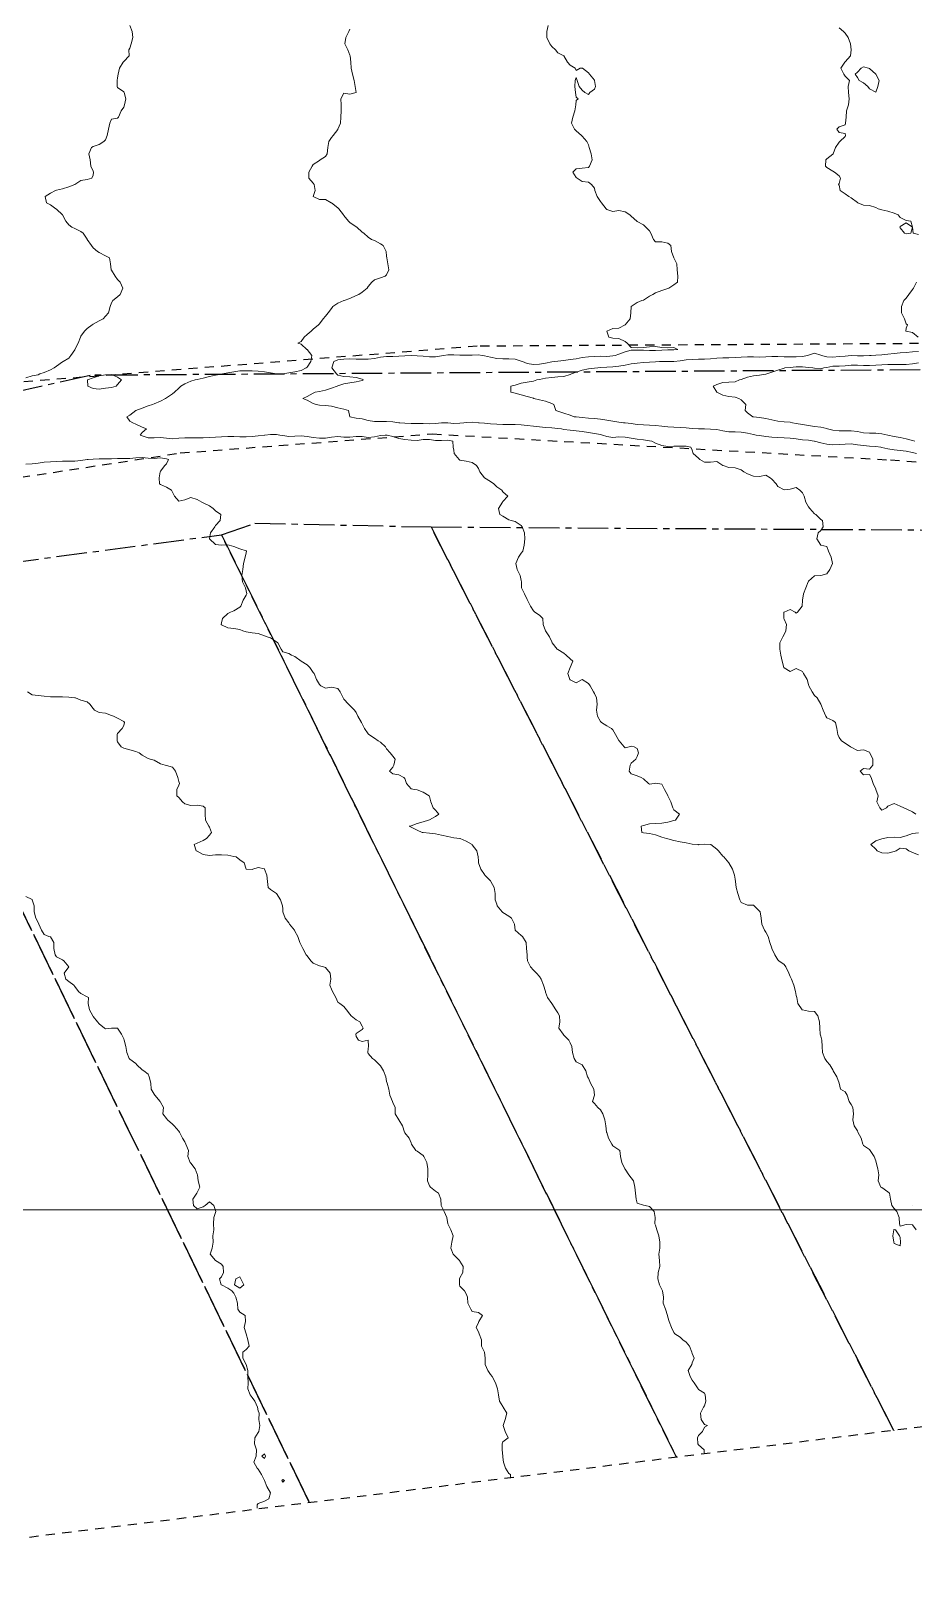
# Model space of a CAD drawing. Header units: centimetres. Extents: x 0 to 642158, y -847 to 649707.
# Drawn here: x 616473.2 to 616545.4, y 619756.3 to 619883.8 of the extents above; entities that cross this region are included whole.
import ezdxf

# ---------------------------------------------------------------- set-up
doc = ezdxf.new("R2010")
doc.units = ezdxf.units.CM
doc.header["$MEASUREMENT"] = 0
doc.linetypes.add('CENTERX2', pattern=[4, 2.5, -0.5, 0.5, -0.5])
doc.linetypes.add('JIS_02_0.7', pattern=[1.35, 0.75, -0.6])
for name, color, linetype, lineweight in [('MEV_grille', 254, 'Continuous', 9), ('WAL_parcellaire agricole', 7, 'JIS_02_0.7', 25), ('WAL_topographie 0.5', 253, 'Continuous', 20)]:
    doc.layers.add(name, color=color, linetype=linetype, lineweight=lineweight)
doc.layers.add('SPW_parcellaire cadastral', color=7, linetype='CENTERX2', lineweight=25, true_color=0xff0542)

# ---------------------------------------------------------------- blocks, each defined once
blk = doc.blocks.new('*U114')
at = {"layer": 'MEV_grille', "transparency": 33554687}
blk.add_lwpolyline([(-1338.46, 0), (1338.46, 0)], dxfattribs=at)
blk = doc.blocks.new('*U115')
at = {"layer": 'MEV_grille', "color": 0, "linetype": 'ByBlock', "lineweight": -2, "transparency": 16777216}
blk.add_blockref('*U114', (0, -2600), dxfattribs=at)

msp = doc.modelspace()

# ---------------------------------------------------------------- linework, layer by layer
at = {"layer": 'SPW_parcellaire cadastral'}
for points in [[(616355.61, 620035.23), (616378.11, 620007.22), (616400.24, 619979.27), (616422.78, 619950.78), (616439.84, 619964.52), (616461.86, 619982.25), (616492.79, 620006.7), (616550.1, 619925.62), (616572.77, 619940.88), (616623.29, 619879.23), (616638.83, 619846.6), (616561.89, 619856.19), (616477.99, 619855.63), (616412.75, 619840.79), (616397.07, 619835.25), (616327.13, 619940.12), (616280.66, 620008.69), (616334.42, 620061.61), (616355.61, 620035.23)], [(616495.95, 619763.43), (616459.39, 619838.71), (616488.75, 619842.59), (616525.95, 619767.15)], [(616488.75, 619842.59), (616491.48, 619843.54), (616505.88, 619843.23), (616543.73, 619769.34)], [(616525.95, 619767.15), (616488.75, 619842.59)], [(616543.73, 619769.34), (616505.88, 619843.23), (616550.2, 619842.96), (616584.91, 619774.44)], [(616468.56, 619760.05), (616432.45, 619833.75), (616457.02, 619838.79), (616459.39, 619838.71), (616495.95, 619763.43)]]:
    msp.add_lwpolyline(points, dxfattribs=at)
at = {"layer": 'WAL_parcellaire agricole'}
for points in [[(616269.98, 619995.15), (616319.64, 620046.82), (616335.14, 620062.82), (616389.48, 619995.5), (616420.15, 619957.83), (616433.82, 619968.17), (616448.98, 619981), (616486.65, 620012.34), (616545.99, 619931.35), (616567.65, 619947.68), (616643.83, 619847.53), (616616.66, 619852.36), (616586.16, 619856.19), (616566, 619858.35), (616509.66, 619858.01), (616471.5, 619855.01), (616438, 619847.84), (616396.5, 619834.5), (616337.99, 619916.32), (616292.49, 619970.82), (616269.98, 619995.15)], [(616438.34, 619756.31), (616394.22, 619827.61), (616423.81, 619836.83), (616460.31, 619845.46), (616485.37, 619849.28), (616506, 619850.84), (616543.46, 619848.71), (616555.7, 619847.79), (616573, 619846.66), (616602.75, 619842.98), (616649.06, 619836.24), (616685.75, 619832.3), (616717.5, 619830.56), (616737.26, 619831.98), (616759.32, 619835.91), (616776.76, 619839.84), (616788.89, 619842.96), (616806.1, 619848.97), (616834.39, 619862.14), (616901.11, 619894.2)], [(617159.76, 619845.53), (616438.34, 619756.31)]]:
    msp.add_lwpolyline(points, dxfattribs=at)
at = {"layer": 'WAL_topographie 0.5'}
for points in [[(616481.25, 619884.25), (616481.44, 619883.75), (616481.48, 619883.25), (616481.37, 619882.75), (616481.25, 619882.39), (616481.17, 619882.25), (616481.2, 619881.75), (616480.75, 619881.3), (616480.7, 619881.25), (616480.4, 619880.75), (616480.3, 619880.25), (616480.25, 619879.95), (616480.21, 619879.75), (616480.2, 619879.25), (616480.25, 619879.18), (616480.75, 619878.82), (616480.79, 619878.75), (616480.92, 619878.25), (616480.82, 619877.75), (616480.75, 619877.55), (616480.55, 619877.25), (616480.33, 619876.75), (616480.25, 619876.65), (616479.75, 619876.57), (616479.62, 619876.25), (616479.51, 619875.75), (616479.39, 619875.25), (616479.25, 619874.88), (616479.12, 619874.75), (616478.75, 619874.52), (616478.25, 619874.34), (616478.1, 619874.25), (616477.9, 619873.75), (616477.99, 619873.25), (616478.07, 619872.75), (616478.25, 619872.32), (616478.28, 619872.25), (616478.25, 619872), (616478.14, 619871.75), (616477.75, 619871.65), (616477.25, 619871.56), (616476.75, 619871.25), (616476.75, 619871.25), (616476.25, 619871.06), (616475.75, 619870.89), (616475.25, 619870.77), (616475.18, 619870.75), (616474.75, 619870.54), (616474.31, 619870.25), (616474.43, 619869.75), (616474.75, 619869.57), (616475.2, 619869.25), (616475.25, 619869.21), (616475.75, 619868.75), (616475.75, 619868.75), (616476, 619868.25), (616476.25, 619867.94), (616476.5, 619867.75), (616476.75, 619867.64), (616477.25, 619867.39), (616477.42, 619867.25), (616477.75, 619866.78), (616477.77, 619866.75), (616478.12, 619866.25), (616478.25, 619866.07), (616478.6, 619865.75), (616478.75, 619865.67), (616479.25, 619865.4), (616479.58, 619865.25), (616479.67, 619864.75), (616479.73, 619864.25), (616479.75, 619864.22), (616480.04, 619863.75), (616480.25, 619863.48), (616480.45, 619863.25), (616480.68, 619862.75), (616480.46, 619862.25), (616480.25, 619862.06), (616479.85, 619861.75), (616479.75, 619861.55), (616479.64, 619861.25), (616479.5, 619860.75), (616479.25, 619860.48), (616479.06, 619860.25), (616478.75, 619860.1), (616478.25, 619859.81), (616478.16, 619859.75), (616477.75, 619859.47), (616477.53, 619859.25), (616477.25, 619858.84), (616477.21, 619858.75), (616477.01, 619858.25), (616476.76, 619857.75), (616476.75, 619857.72), (616476.42, 619857.25), (616476.25, 619857.04), (616475.79, 619856.75), (616475.75, 619856.74), (616475.25, 619856.39), (616475.07, 619856.25), (616474.75, 619856.08), (616474.25, 619855.87), (616473.88, 619855.75), (616473.75, 619855.68), (616473.25, 619855.59), (616472.75, 619855.43)], [(616499.25, 619883.94), (616499.16, 619883.75), (616498.92, 619883.25), (616498.83, 619882.75), (616499.07, 619882.25), (616499.25, 619881.81), (616499.26, 619881.75), (616499.33, 619881.25), (616499.36, 619880.75), (616499.45, 619880.25), (616499.59, 619879.75), (616499.67, 619879.25), (616499.75, 619878.75), (616499.75, 619878.75), (616499.75, 619878.75), (616499.25, 619878.62), (616498.75, 619878.71), (616498.5, 619878.25), (616498.52, 619877.75), (616498.52, 619877.25), (616498.51, 619876.75), (616498.48, 619876.25), (616498.27, 619875.75), (616498.25, 619875.74), (616497.87, 619875.25), (616497.75, 619875.09), (616497.51, 619874.75), (616497.44, 619874.25), (616497.38, 619873.75), (616497.25, 619873.54), (616496.82, 619873.25), (616496.75, 619873.19), (616496.25, 619872.86), (616496.17, 619872.75), (616495.9, 619872.25), (616495.88, 619871.75), (616496.25, 619871.36), (616496.32, 619871.25), (616496.4, 619870.75), (616496.25, 619870.25), (616496.75, 619870.02), (616497.25, 619870), (616497.72, 619869.75), (616497.75, 619869.74), (616498.25, 619869.34), (616498.33, 619869.25), (616498.73, 619868.75), (616498.75, 619868.71), (616499.12, 619868.25), (616499.25, 619868.13), (616499.75, 619867.78), (616499.8, 619867.75), (616500.25, 619867.34), (616500.38, 619867.25), (616500.75, 619866.93), (616501.02, 619866.75), (616501.25, 619866.65), (616501.75, 619866.39), (616501.96, 619866.25), (616502.2, 619865.75), (616502.25, 619865.38), (616502.27, 619865.25), (616502.36, 619864.75), (616502.42, 619864.25), (616502.25, 619863.84), (616502.13, 619863.75), (616501.75, 619863.61), (616501.25, 619863.44), (616501.03, 619863.25), (616500.75, 619862.9), (616500.66, 619862.75), (616500.25, 619862.43), (616499.97, 619862.25), (616499.75, 619862.15), (616499.25, 619861.92), (616498.77, 619861.75), (616498.75, 619861.74), (616498.25, 619861.54), (616497.85, 619861.25), (616497.75, 619861.11), (616497.46, 619860.75), (616497.25, 619860.47), (616497.06, 619860.25), (616496.75, 619859.85), (616496.69, 619859.75), (616496.25, 619859.42), (616496.08, 619859.25), (616495.75, 619858.96), (616495.51, 619858.75), (616495.25, 619858.41), (616495, 619858.25), (616495.25, 619858.17), (616495.73, 619857.75), (616495.75, 619857.74), (616496.12, 619857.25), (616496.06, 619856.75), (616495.75, 619856.31), (616495.67, 619856.25), (616495.25, 619856.04), (616494.75, 619855.93), (616494.25, 619855.84), (616493.75, 619855.75), (616493.25, 619855.75), (616492.75, 619855.83), (616492.25, 619855.92), (616491.75, 619855.96), (616491.25, 619855.99), (616490.75, 619856.01), (616490.25, 619856), (616489.75, 619855.93), (616489.25, 619855.84), (616488.82, 619855.75), (616488.75, 619855.74), (616488.25, 619855.64), (616487.75, 619855.54), (616487.25, 619855.39), (616486.75, 619855.28), (616486.6, 619855.25), (616486.25, 619855.15), (616485.75, 619854.94), (616485.41, 619854.75), (616485.25, 619854.59), (616484.91, 619854.25), (616484.75, 619854.12), (616484.25, 619853.8), (616484.17, 619853.75), (616483.75, 619853.52), (616483.25, 619853.29), (616483.1, 619853.25), (616482.75, 619853.13), (616482.25, 619852.95), (616481.75, 619852.76), (616481.74, 619852.75), (616481.25, 619852.38), (616481, 619852.25), (616481.25, 619851.89), (616481.48, 619851.75), (616481.75, 619851.63), (616482.25, 619851.4), (616482.6, 619851.25), (616482.25, 619850.96), (616482.09, 619850.75), (616482.25, 619850.68), (616482.75, 619850.51), (616483.25, 619850.52), (616483.75, 619850.54), (616484.25, 619850.48), (616484.75, 619850.45), (616485.25, 619850.5), (616485.75, 619850.52), (616486.25, 619850.52), (616486.75, 619850.51), (616487.25, 619850.52), (616487.75, 619850.56), (616488.25, 619850.58), (616488.75, 619850.59), (616489.25, 619850.62), (616489.75, 619850.64), (616490.25, 619850.61), (616490.75, 619850.59), (616491.25, 619850.63), (616491.75, 619850.68), (616492.25, 619850.74), (616492.3, 619850.75), (616492.75, 619850.8), (616493.25, 619850.78), (616493.51, 619850.75), (616493.75, 619850.71), (616494.25, 619850.64), (616494.75, 619850.65), (616495.25, 619850.68), (616495.75, 619850.63), (616496.25, 619850.55), (616496.75, 619850.49), (616497.25, 619850.5), (616497.75, 619850.58), (616498.25, 619850.63), (616498.75, 619850.58), (616499.25, 619850.57), (616499.75, 619850.64), (616500.25, 619850.63), (616500.75, 619850.56), (616501.25, 619850.6), (616501.75, 619850.72), (616502.14, 619850.75), (616502.25, 619850.75), (616502.29, 619850.75), (616502.75, 619850.62), (616503.25, 619850.46), (616503.75, 619850.39), (616504.25, 619850.33), (616504.75, 619850.31), (616505.25, 619850.39), (616505.75, 619850.39), (616506.25, 619850.31), (616506.75, 619850.31), (616507.25, 619850.33), (616507.66, 619850.25), (616507.7, 619849.75), (616507.75, 619849.5), (616507.78, 619849.25), (616508.17, 619848.75), (616508.25, 619848.7), (616508.75, 619848.62), (616509.25, 619848.51), (616509.6, 619848.25), (616509.75, 619848), (616509.88, 619847.75), (616510.25, 619847.25), (616510.25, 619847.25), (616510.75, 619846.95), (616511.01, 619846.75), (616511.25, 619846.52), (616511.66, 619846.25), (616511.75, 619846.11), (616512.15, 619845.75), (616511.75, 619845.31), (616511.72, 619845.25), (616511.39, 619844.75), (616511.5, 619844.25), (616511.75, 619844.12), (616512.25, 619843.81), (616512.44, 619843.75), (616512.75, 619843.67), (616513.25, 619843.35), (616513.33, 619843.25), (616513.53, 619842.75), (616513.54, 619842.25), (616513.51, 619841.75), (616513.38, 619841.25), (616513.25, 619841.09), (616513.04, 619840.75), (616512.83, 619840.25), (616512.93, 619839.75), (616513.18, 619839.25), (616513.25, 619838.85), (616513.27, 619838.75), (616513.29, 619838.25), (616513.53, 619837.75), (616513.75, 619837.29), (616513.78, 619837.25), (616514.01, 619836.75), (616514.25, 619836.37), (616514.37, 619836.25), (616514.75, 619836.02), (616515.02, 619835.75), (616515.06, 619835.25), (616515.25, 619834.75), (616515.25, 619834.75), (616515.57, 619834.25), (616515.75, 619833.83), (616515.79, 619833.75), (616516.19, 619833.25), (616516.25, 619833.21), (616516.75, 619832.91), (616516.94, 619832.75), (616517.25, 619832.45), (616517.48, 619832.25), (616517.25, 619831.75), (616517.25, 619831.75), (616517.06, 619831.25), (616517.23, 619830.75), (616517.25, 619830.72), (616517.75, 619830.49), (616518.25, 619830.75), (616518.25, 619830.75), (616518.25, 619830.75), (616518.75, 619830.42), (616518.89, 619830.25), (616519.17, 619829.75), (616519.25, 619829.6), (616519.42, 619829.25), (616519.46, 619828.75), (616519.41, 619828.25), (616519.49, 619827.75), (616519.75, 619827.31), (616519.82, 619827.25), (616520.25, 619826.98), (616520.63, 619826.75), (616520.75, 619826.63), (616520.98, 619826.25), (616521.25, 619825.77), (616521.27, 619825.75), (616521.68, 619825.25), (616521.75, 619825.18), (616522.08, 619825.25), (616522.25, 619825.3), (616522.5, 619825.25), (616522.75, 619825.12), (616522.84, 619824.75), (616522.75, 619824.45), (616522.63, 619824.25), (616522.25, 619823.91), (616522.16, 619823.75), (616522.09, 619823.25), (616522.25, 619823.03), (616522.75, 619822.89), (616523.06, 619822.75), (616523.25, 619822.62), (616523.68, 619822.25), (616523.75, 619822.21), (616524.12, 619822.25), (616524.25, 619822.27), (616524.42, 619822.25), (616524.75, 619822.19), (616524.97, 619821.75), (616525.25, 619821.28), (616525.26, 619821.25), (616525.48, 619820.75), (616525.66, 619820.25), (616525.75, 619820.09), (616526.2, 619819.75), (616525.88, 619819.25), (616525.75, 619819.23), (616525.25, 619819.08), (616524.75, 619819.01), (616524.25, 619818.97), (616523.75, 619818.94), (616523.25, 619818.83), (616523.07, 619818.75), (616523.11, 619818.25), (616523.25, 619818.23), (616523.75, 619818.17), (616524.25, 619818.04), (616524.75, 619817.86), (616525.14, 619817.75), (616525.25, 619817.72), (616525.75, 619817.6), (616526.25, 619817.49), (616526.75, 619817.41), (616527.25, 619817.3), (616527.72, 619817.25), (616527.75, 619817.24), (616527.8, 619817.25), (616528.25, 619817.28), (616528.75, 619817.25), (616528.77, 619817.25), (616529.25, 619816.87), (616529.4, 619816.75), (616529.75, 619816.31), (616529.82, 619816.25), (616530.25, 619815.75), (616530.25, 619815.75), (616530.54, 619815.25), (616530.71, 619814.75), (616530.75, 619814.42), (616530.77, 619814.25), (616530.83, 619813.75), (616530.97, 619813.25), (616531.14, 619812.75), (616531.25, 619812.51), (616531.75, 619812.3), (616532.25, 619812.3), (616532.3, 619812.25), (616532.75, 619811.81), (616532.79, 619811.75), (616532.88, 619811.25), (616532.94, 619810.75), (616533.15, 619810.25), (616533.25, 619810.09), (616533.45, 619809.75), (616533.6, 619809.25), (616533.75, 619808.78), (616533.76, 619808.75), (616534.01, 619808.25), (616534.25, 619807.84), (616534.33, 619807.75), (616534.75, 619807.44), (616534.9, 619807.25), (616535.14, 619806.75), (616535.25, 619806.46), (616535.35, 619806.25), (616535.55, 619805.75), (616535.69, 619805.25), (616535.75, 619804.92), (616535.79, 619804.75), (616535.89, 619804.25), (616536.23, 619803.75), (616536.25, 619803.73), (616536.75, 619803.62), (616537.25, 619803.61), (616537.51, 619803.25), (616537.65, 619802.75), (616537.67, 619802.25), (616537.71, 619801.75), (616537.75, 619801.58), (616537.85, 619801.25), (616537.88, 619800.75), (616537.89, 619800.25), (616538.1, 619799.75), (616538.25, 619799.52), (616538.49, 619799.25), (616538.75, 619798.84), (616538.78, 619798.75), (616539.07, 619798.25), (616539.25, 619797.75), (616539.25, 619797.75), (616539.38, 619797.25), (616539.75, 619797.03), (616539.91, 619796.75), (616540.09, 619796.25), (616540.25, 619795.99), (616540.39, 619795.75), (616540.44, 619795.25), (616540.39, 619794.75), (616540.49, 619794.25), (616540.75, 619793.84), (616540.8, 619793.75), (616541.06, 619793.25), (616541.2, 619792.75), (616541.25, 619792.65), (616541.75, 619792.31), (616541.8, 619792.25), (616542.12, 619791.75), (616542.25, 619791.38), (616542.29, 619791.25), (616542.43, 619790.75), (616542.51, 619790.25), (616542.45, 619789.75), (616542.66, 619789.25), (616542.75, 619789.21), (616543.25, 619788.86), (616543.37, 619788.75), (616543.45, 619788.25), (616543.57, 619787.75), (616543.75, 619787.5), (616543.97, 619787.25), (616544.16, 619786.75), (616544.19, 619786.25), (616544.25, 619786.05), (616544.75, 619786.19), (616545.25, 619786.17), (616545.56, 619785.75)], [(616515.46, 619884.25), (616515.34, 619883.75), (616515.36, 619883.25), (616515.61, 619882.75), (616515.75, 619882.51), (616516.07, 619882.25), (616516.25, 619882), (616516.75, 619881.75), (616516.75, 619881.75), (616517.03, 619881.25), (616517.25, 619881), (616517.66, 619880.75), (616517.75, 619880.55), (616518.08, 619880.75), (616518.25, 619880.76), (616518.27, 619880.75), (616518.75, 619880.37), (616518.83, 619880.25), (616519.25, 619879.77), (616519.26, 619879.75), (616519.34, 619879.25), (616519.25, 619879.03), (616518.86, 619878.75), (616518.75, 619878.6), (616518.46, 619878.75), (616518.25, 619878.94), (616518, 619879.25), (616517.83, 619879.75), (616517.75, 619880), (616517.68, 619879.75), (616517.65, 619879.25), (616517.69, 619878.75), (616517.75, 619878.38), (616517.92, 619878.25), (616517.75, 619878.12), (616517.71, 619877.75), (616517.63, 619877.25), (616517.49, 619876.75), (616517.37, 619876.25), (616517.62, 619875.75), (616517.75, 619875.63), (616518.19, 619875.25), (616518.25, 619875.2), (616518.61, 619874.75), (616518.75, 619874.47), (616518.82, 619874.25), (616518.98, 619873.75), (616519.07, 619873.25), (616518.85, 619872.75), (616518.75, 619872.62), (616518.25, 619872.57), (616517.75, 619872.52), (616517.48, 619872.25), (616517.75, 619871.81), (616517.82, 619871.75), (616518.25, 619871.48), (616518.75, 619871.44), (616519, 619871.25), (616519.25, 619870.94), (616519.29, 619870.75), (616519.47, 619870.25), (616519.75, 619869.85), (616519.82, 619869.75), (616520.2, 619869.25), (616520.25, 619869.2), (616520.75, 619869.02), (616521.25, 619869.12), (616521.75, 619869.01), (616522.15, 619868.75), (616522.25, 619868.65), (616522.71, 619868.25), (616522.75, 619868.2), (616523.25, 619867.93), (616523.44, 619867.75), (616523.75, 619867.44), (616523.87, 619867.25), (616524.08, 619866.75), (616524.25, 619866.54), (616524.75, 619866.55), (616525.25, 619866.45), (616525.5, 619866.25), (616525.56, 619865.75), (616525.75, 619865.25), (616525.75, 619865.25), (616525.99, 619864.75), (616526.02, 619864.25), (616526.07, 619863.75), (616526.03, 619863.25), (616525.75, 619863.02), (616525.33, 619862.75), (616525.25, 619862.72), (616524.75, 619862.58), (616524.25, 619862.39), (616524.01, 619862.25), (616523.75, 619862.11), (616523.25, 619861.79), (616523.11, 619861.75), (616522.75, 619861.59), (616522.25, 619861.25), (616522.25, 619861.25), (616522.23, 619860.75), (616522.16, 619860.25), (616521.75, 619859.75), (616521.75, 619859.75), (616521.25, 619859.49), (616520.75, 619859.46), (616520.25, 619859.25), (616520.41, 619858.75), (616520.75, 619858.66), (616521.25, 619858.63), (616521.75, 619858.41), (616521.91, 619858.25), (616522.25, 619857.92), (616522.75, 619857.89), (616523.25, 619857.92), (616523.75, 619857.97), (616524.25, 619858), (616524.75, 619857.91), (616525.25, 619857.88), (616525.75, 619857.92), (616526.07, 619857.75), (616525.75, 619857.71), (616525.25, 619857.71), (616524.75, 619857.69), (616524.25, 619857.66), (616523.75, 619857.67), (616523.25, 619857.68), (616522.75, 619857.69), (616522.25, 619857.69), (616521.75, 619857.56), (616521.25, 619857.37), (616520.94, 619857.25), (616520.75, 619857.22), (616520.25, 619857.18), (616519.75, 619857.19), (616519.25, 619857.18), (616518.75, 619857.14), (616518.25, 619857.08), (616517.75, 619856.99), (616517.25, 619856.92), (616516.75, 619856.84), (616516.25, 619856.79), (616515.95, 619856.75), (616515.75, 619856.73), (616515.25, 619856.62), (616514.75, 619856.55), (616514.25, 619856.53), (616513.75, 619856.6), (616513.35, 619856.75), (616513.25, 619856.79), (616512.75, 619856.95), (616512.25, 619856.99), (616511.75, 619856.97), (616511.25, 619857), (616510.75, 619857.11), (616510.25, 619857.23), (616510.07, 619857.25), (616509.75, 619857.3), (616509.25, 619857.29), (616508.75, 619857.28), (616508.25, 619857.29), (616507.75, 619857.31), (616507.25, 619857.3), (616506.89, 619857.25), (616506.75, 619857.23), (616506.25, 619857.15), (616505.75, 619857.14), (616505.25, 619857.19), (616504.75, 619857.22), (616504.25, 619857.24), (616503.75, 619857.22), (616503.25, 619857.19), (616502.75, 619857.17), (616502.25, 619857.17), (616501.75, 619857.12), (616501.25, 619857.01), (616500.75, 619856.94), (616500.25, 619856.94), (616499.75, 619856.96), (616499.25, 619856.97), (616498.75, 619856.94), (616498.25, 619856.9), (616497.94, 619856.75), (616497.78, 619856.25), (616498.16, 619855.75), (616498.25, 619855.64), (616498.75, 619855.53), (616499.25, 619855.52), (616499.75, 619855.45), (616500.25, 619855.31), (616500.37, 619855.25), (616500.25, 619855.21), (616499.75, 619855.11), (616499.25, 619855.03), (616498.75, 619854.93), (616498.25, 619854.78), (616498.2, 619854.75), (616497.75, 619854.59), (616497.25, 619854.42), (616496.75, 619854.32), (616496.41, 619854.25), (616496.25, 619854.17), (616495.75, 619853.89), (616495.39, 619853.75), (616495.75, 619853.61), (616496.25, 619853.34), (616496.5, 619853.25), (616496.75, 619853.19), (616497.25, 619853.16), (616497.75, 619853.11), (616498.25, 619852.98), (616498.75, 619852.86), (616499.14, 619852.75), (616499.25, 619852.25), (616499.25, 619852.25), (616499.75, 619852.14), (616500.25, 619852.08), (616500.75, 619851.95), (616501.25, 619851.86), (616501.75, 619851.86), (616502.25, 619851.85), (616502.75, 619851.82), (616503.25, 619851.76), (616503.33, 619851.75), (616503.75, 619851.73), (616504.25, 619851.69), (616504.75, 619851.69), (616505.25, 619851.69), (616505.75, 619851.66), (616506.25, 619851.68), (616506.75, 619851.74), (616507.25, 619851.74), (616507.75, 619851.7), (616508.25, 619851.72), (616508.57, 619851.75), (616508.75, 619851.77), (616509.25, 619851.8), (616509.75, 619851.76), (616509.83, 619851.75), (616510.25, 619851.71), (616510.75, 619851.67), (616511.25, 619851.65), (616511.75, 619851.62), (616512.25, 619851.6), (616512.75, 619851.6), (616513.25, 619851.58), (616513.75, 619851.53), (616514.25, 619851.48), (616514.75, 619851.41), (616515.25, 619851.36), (616515.75, 619851.33), (616516.25, 619851.29), (616516.54, 619851.25), (616516.75, 619851.21), (616517.25, 619851.15), (616517.75, 619851.09), (616518.25, 619851.03), (616518.75, 619850.96), (616519.25, 619850.88), (616519.75, 619850.78), (616519.9, 619850.75), (616520.25, 619850.63), (616520.75, 619850.56), (616521.25, 619850.59), (616521.75, 619850.57), (616522.25, 619850.49), (616522.75, 619850.42), (616523.25, 619850.35), (616523.75, 619850.28), (616523.93, 619850.25), (616524.25, 619850.09), (616524.75, 619849.88), (616525.25, 619849.81), (616525.75, 619849.83), (616526.25, 619849.85), (616526.75, 619849.84), (616527.14, 619849.75), (616527.25, 619849.5), (616527.33, 619849.25), (616527.75, 619848.85), (616527.87, 619848.75), (616528.25, 619848.52), (616528.75, 619848.54), (616529.25, 619848.58), (616529.75, 619848.26), (616529.78, 619848.25), (616530.25, 619848.1), (616530.75, 619848.06), (616531.25, 619847.89), (616531.46, 619847.75), (616531.75, 619847.57), (616532.25, 619847.38), (616532.75, 619847.37), (616533.25, 619847.46), (616533.63, 619847.25), (616533.75, 619847.15), (616534.1, 619846.75), (616534.25, 619846.54), (616534.75, 619846.27), (616535.25, 619846.31), (616535.75, 619846.47), (616536.04, 619846.25), (616536.25, 619846.01), (616536.4, 619845.75), (616536.54, 619845.25), (616536.75, 619844.87), (616536.85, 619844.75), (616537.25, 619844.31), (616537.34, 619844.25), (616537.75, 619843.84), (616537.89, 619843.75), (616537.96, 619843.25), (616537.75, 619842.95), (616537.53, 619842.75), (616537.44, 619842.25), (616537.75, 619841.75), (616537.75, 619841.75), (616538.25, 619841.62), (616538.4, 619841.25), (616538.61, 619840.75), (616538.71, 619840.25), (616538.5, 619839.75), (616538.25, 619839.39), (616537.75, 619839.25), (616537.75, 619839.25), (616537.25, 619839.23), (616536.75, 619838.8), (616536.73, 619838.75), (616536.54, 619838.25), (616536.34, 619837.75), (616536.25, 619837.25), (616536.25, 619837.25), (616536.23, 619836.75), (616535.86, 619836.25), (616535.75, 619836.17), (616535.66, 619836.25), (616535.25, 619836.48), (616534.75, 619836.27), (616534.74, 619836.25), (616534.74, 619835.75), (616534.75, 619835.69), (616534.94, 619835.25), (616534.91, 619834.75), (616534.75, 619834.43), (616534.65, 619834.25), (616534.42, 619833.75), (616534.41, 619833.25), (616534.49, 619832.75), (616534.6, 619832.25), (616534.74, 619831.75), (616534.75, 619831.72), (616535.25, 619831.42), (616535.75, 619831.66), (616536.25, 619831.42), (616536.34, 619831.25), (616536.63, 619830.75), (616536.75, 619830.36), (616536.78, 619830.25), (616537.04, 619829.75), (616537.25, 619829.45), (616537.45, 619829.25), (616537.75, 619828.75), (616537.75, 619828.75), (616537.94, 619828.25), (616538.17, 619827.75), (616538.25, 619827.63), (616538.75, 619827.4), (616538.97, 619827.25), (616539.08, 619826.75), (616539.16, 619826.25), (616539.25, 619826.02), (616539.46, 619825.75), (616539.75, 619825.56), (616540.18, 619825.25), (616540.25, 619825.21), (616540.75, 619824.94), (616541.25, 619825.01), (616541.75, 619824.82), (616541.78, 619824.75), (616542.02, 619824.25), (616542.01, 619823.75), (616541.75, 619823.43), (616541.25, 619823.49), (616540.98, 619823.25), (616541.25, 619822.95), (616541.75, 619823), (616541.87, 619822.75), (616542.05, 619822.25), (616542.25, 619821.78), (616542.27, 619821.75), (616542.44, 619821.25), (616542.33, 619820.75), (616542.59, 619820.25), (616542.75, 619820.06), (616543.12, 619820.25), (616543.25, 619820.4), (616543.75, 619820.62), (616544.25, 619820.39), (616544.56, 619820.25), (616544.75, 619820.19), (616545.25, 619819.93), (616545.52, 619819.75)], [(616539.25, 619884.06), (616539.62, 619883.75), (616539.75, 619883.62), (616540, 619883.25), (616540.18, 619882.75), (616540.24, 619882.25), (616540.2, 619881.75), (616539.75, 619881.26), (616539.73, 619881.25), (616539.4, 619880.75), (616539.63, 619880.25), (616539.75, 619880.1), (616540.11, 619879.75), (616540, 619879.25), (616540.01, 619878.75), (616540.09, 619878.25), (616540.01, 619877.75), (616539.86, 619877.25), (616539.83, 619876.75), (616539.77, 619876.25), (616539.75, 619876.12), (616539.25, 619875.94), (616539.07, 619875.75), (616539.25, 619875.5), (616539.75, 619875.42), (616539.79, 619875.25), (616539.75, 619875.16), (616539.31, 619874.75), (616539.25, 619874.7), (616538.96, 619874.25), (616538.77, 619873.75), (616538.75, 619873.71), (616538.25, 619873.34), (616538.16, 619873.25), (616538.15, 619872.75), (616538.25, 619872.63), (616538.75, 619872.32), (616538.87, 619872.25), (616539.25, 619871.94), (616539.36, 619871.75), (616539.25, 619871.32), (616539.21, 619871.25), (616539.25, 619871.19), (616539.35, 619870.75), (616539.75, 619870.48), (616540.06, 619870.25), (616540.25, 619870.14), (616540.75, 619869.77), (616540.8, 619869.75), (616541.25, 619869.56), (616541.75, 619869.51), (616542.25, 619869.35), (616542.46, 619869.25), (616542.75, 619869.16), (616543.25, 619869.06), (616543.75, 619868.9), (616544.09, 619868.75), (616544.25, 619868.53), (616544.75, 619868.3), (616545.12, 619868.25), (616545.25, 619867.75), (616545.25, 619867.75), (616545.31, 619867.25), (616545.75, 619867.14)], [(616542.42, 619879.25), (616542.25, 619878.78), (616541.75, 619879.07), (616541.6, 619879.25), (616541.25, 619879.54), (616540.9, 619879.75), (616540.75, 619880), (616540.56, 619880.25), (616540.75, 619880.43), (616541.05, 619880.75), (616541.25, 619880.85), (616541.65, 619880.75), (616541.75, 619880.72), (616542.25, 619880.26), (616542.26, 619880.25), (616542.53, 619879.75), (616542.42, 619879.25)], [(616544.75, 619867.2), (616545.12, 619867.25), (616545.25, 619867.75), (616544.75, 619868.1), (616544.25, 619867.8), (616544.23, 619867.75), (616544.25, 619867.69), (616544.61, 619867.25), (616544.75, 619867.2)], [(616545.59, 619863.25), (616545.33, 619862.75), (616545.25, 619862.64), (616544.97, 619862.25), (616544.75, 619861.94), (616544.54, 619861.75), (616544.35, 619861.25), (616544.35, 619860.75), (616544.6, 619860.25), (616544.75, 619859.85), (616544.85, 619859.75), (616544.75, 619859.5), (616544.71, 619859.25), (616544.75, 619859.23), (616545.25, 619859.14), (616545.72, 619858.75)], [(616545.75, 619857.59), (616545.25, 619857.54), (616544.75, 619857.5), (616544.25, 619857.47), (616543.75, 619857.42), (616543.25, 619857.35), (616542.75, 619857.31), (616542.25, 619857.29), (616541.89, 619857.25), (616541.75, 619857.24), (616541.25, 619857.22), (616540.75, 619857.23), (616540.25, 619857.24), (616539.75, 619857.21), (616539.25, 619857.17), (616538.75, 619857.13), (616538.25, 619857.14), (616537.81, 619857.25), (616537.75, 619857.28), (616537.25, 619857.44), (616536.75, 619857.28), (616536.67, 619857.25), (616536.25, 619857.17), (616535.75, 619857.15), (616535.25, 619857.15), (616534.75, 619857.15), (616534.25, 619857.16), (616533.75, 619857.17), (616533.25, 619857.14), (616532.75, 619857.12), (616532.25, 619857.14), (616531.75, 619857.14), (616531.25, 619857.12), (616530.75, 619857.09), (616530.25, 619857.07), (616529.75, 619857.05), (616529.25, 619857.03), (616528.75, 619856.99), (616528.25, 619856.95), (616527.75, 619856.94), (616527.25, 619856.93), (616526.75, 619856.9), (616526.25, 619856.81), (616525.75, 619856.76), (616525.25, 619856.76), (616524.75, 619856.76), (616524.56, 619856.75), (616524.25, 619856.74), (616523.75, 619856.71), (616523.25, 619856.68), (616522.75, 619856.63), (616522.25, 619856.57), (616521.75, 619856.47), (616521.25, 619856.38), (616520.75, 619856.34), (616520.25, 619856.31), (616519.75, 619856.27), (616519.52, 619856.25), (616519.25, 619856.21), (616518.75, 619856.15), (616518.25, 619856.05), (616517.75, 619855.89), (616517.38, 619855.75), (616517.25, 619855.69), (616516.75, 619855.54), (616516.25, 619855.5), (616515.75, 619855.46), (616515.25, 619855.39), (616514.75, 619855.29), (616514.54, 619855.25), (616514.25, 619855.16), (616513.75, 619855.07), (616513.25, 619854.98), (616512.75, 619854.84), (616512.4, 619854.75), (616512.41, 619854.25), (616512.75, 619854.16), (616513.25, 619854.05), (616513.75, 619853.91), (616514.25, 619853.76), (616514.29, 619853.75), (616514.75, 619853.63), (616515.25, 619853.52), (616515.75, 619853.33), (616515.92, 619853.25), (616516.1, 619852.75), (616516.25, 619852.69), (616516.75, 619852.55), (616517.25, 619852.38), (616517.59, 619852.25), (616517.75, 619852.23), (616518.25, 619852.17), (616518.75, 619852.12), (616519.25, 619852.09), (616519.75, 619852.05), (616520.25, 619851.96), (616520.75, 619851.87), (616521.25, 619851.81), (616521.61, 619851.75), (616521.75, 619851.74), (616522.25, 619851.68), (616522.75, 619851.62), (616523.25, 619851.59), (616523.75, 619851.56), (616524.25, 619851.52), (616524.75, 619851.47), (616525.25, 619851.43), (616525.75, 619851.39), (616526.25, 619851.36), (616526.75, 619851.33), (616527.25, 619851.28), (616527.75, 619851.26), (616528.15, 619851.25), (616528.25, 619851.25), (616528.75, 619851.23), (616529.25, 619851.19), (616529.75, 619851.09), (616530.25, 619851.02), (616530.75, 619851.01), (616531.25, 619850.98), (616531.75, 619850.89), (616532.25, 619850.79), (616532.48, 619850.75), (616532.75, 619850.7), (616533.25, 619850.64), (616533.75, 619850.57), (616534.25, 619850.54), (616534.75, 619850.53), (616535.25, 619850.49), (616535.75, 619850.43), (616536.25, 619850.37), (616536.75, 619850.32), (616537.21, 619850.25), (616537.25, 619850.24), (616537.75, 619850.11), (616538.25, 619850), (616538.75, 619849.95), (616539.25, 619849.97), (616539.75, 619850.01), (616540.25, 619850.02), (616540.75, 619849.96), (616541.25, 619849.89), (616541.75, 619849.84), (616542.25, 619849.8), (616542.68, 619849.75), (616542.75, 619849.74), (616543.25, 619849.63), (616543.75, 619849.55), (616544.25, 619849.49), (616544.75, 619849.42), (616545.25, 619849.32), (616545.58, 619849.25)], [(616545.75, 619856.66), (616545.25, 619856.58), (616544.75, 619856.53), (616544.25, 619856.52), (616543.75, 619856.53), (616543.25, 619856.52), (616542.75, 619856.5), (616542.25, 619856.47), (616541.75, 619856.43), (616541.25, 619856.43), (616540.75, 619856.46), (616540.25, 619856.45), (616539.75, 619856.4), (616539.25, 619856.39), (616538.75, 619856.37), (616538.25, 619856.28), (616538.01, 619856.25), (616537.75, 619856.17), (616537.25, 619856.22), (616537.12, 619856.25), (616536.75, 619856.28), (616536.25, 619856.32), (616535.75, 619856.32), (616535.25, 619856.28), (616534.83, 619856.25), (616534.75, 619856.23), (616534.25, 619856.05), (616533.75, 619855.88), (616533.34, 619855.75), (616533.25, 619855.73), (616532.75, 619855.64), (616532.25, 619855.58), (616531.75, 619855.47), (616531.25, 619855.29), (616531.11, 619855.25), (616530.75, 619855.1), (616530.25, 619855.08), (616529.75, 619855.05), (616529.25, 619854.89), (616528.95, 619854.75), (616529.25, 619854.25), (616529.25, 619854.25), (616529.75, 619854.01), (616530.25, 619853.9), (616530.75, 619853.85), (616531.05, 619853.75), (616531.25, 619853.63), (616531.62, 619853.25), (616531.58, 619852.75), (616531.75, 619852.57), (616532.21, 619852.25), (616532.25, 619852.24), (616532.75, 619852.18), (616533.25, 619852.11), (616533.75, 619852), (616534.25, 619851.89), (616534.75, 619851.83), (616535.25, 619851.79), (616535.43, 619851.75), (616535.75, 619851.7), (616536.25, 619851.6), (616536.75, 619851.52), (616537.25, 619851.46), (616537.75, 619851.39), (616538.25, 619851.27), (616538.31, 619851.25), (616538.75, 619851.16), (616539.25, 619851.1), (616539.75, 619851.09), (616540.25, 619851.1), (616540.75, 619851.04), (616541.25, 619850.93), (616541.75, 619850.9), (616542.25, 619850.91), (616542.75, 619850.86), (616543.25, 619850.75), (616543.25, 619850.75), (616543.75, 619850.64), (616544.25, 619850.54), (616544.75, 619850.45), (616545.25, 619850.3), (616545.46, 619850.25)], [(616480.14, 619854.75), (616479.75, 619854.64), (616479.25, 619854.57), (616478.75, 619854.51), (616478.25, 619854.55), (616477.81, 619854.75), (616477.79, 619855.25), (616478.25, 619855.43), (616478.75, 619855.58), (616479.25, 619855.67), (616479.75, 619855.7), (616480.25, 619855.49), (616480.56, 619855.25), (616480.25, 619854.87), (616480.14, 619854.75)], [(616472.75, 619848.37), (616473.25, 619848.39), (616473.75, 619848.46), (616474.25, 619848.53), (616474.75, 619848.57), (616475.25, 619848.59), (616475.75, 619848.61), (616476.25, 619848.62), (616476.75, 619848.62), (616477.25, 619848.67), (616477.75, 619848.74), (616477.85, 619848.75), (616478.25, 619848.78), (616478.75, 619848.79), (616479.25, 619848.8), (616479.75, 619848.81), (616480.25, 619848.83), (616480.75, 619848.83), (616481.25, 619848.84), (616481.75, 619848.89), (616482.25, 619848.91), (616482.75, 619848.86), (616483.25, 619848.84), (616483.75, 619848.89), (616484.25, 619848.79), (616484.4, 619848.75), (616484.25, 619848.39), (616484.12, 619848.25), (616483.75, 619847.8), (616483.73, 619847.75), (616483.66, 619847.25), (616483.68, 619846.75), (616483.75, 619846.69), (616484.25, 619846.49), (616484.65, 619846.25), (616484.75, 619846.07), (616484.9, 619845.75), (616485.25, 619845.33), (616485.75, 619845.46), (616486.25, 619845.64), (616486.75, 619845.49), (616487.14, 619845.25), (616487.25, 619845.21), (616487.75, 619844.97), (616488.07, 619844.75), (616488.25, 619844.54), (616488.69, 619844.25), (616488.63, 619843.75), (616488.25, 619843.35), (616488.2, 619843.25), (616487.84, 619842.75), (616487.75, 619842.25), (616488.25, 619841.81), (616488.75, 619841.75), (616489.25, 619841.78), (616489.38, 619841.75), (616489.75, 619841.63), (616490.25, 619841.45), (616490.75, 619841.27), (616490.79, 619841.25), (616490.75, 619841.12), (616490.68, 619840.75), (616490.55, 619840.25), (616490.49, 619839.75), (616490.4, 619839.25), (616490.45, 619838.75), (616490.7, 619838.25), (616490.75, 619838), (616490.82, 619837.75), (616490.75, 619837.64), (616490.53, 619837.25), (616490.32, 619836.75), (616490.25, 619836.67), (616489.75, 619836.36), (616489.47, 619836.25), (616489.25, 619836.15), (616488.82, 619835.75), (616488.75, 619835.39), (616488.72, 619835.25), (616488.75, 619835.22), (616489.25, 619834.97), (616489.75, 619834.92), (616490.25, 619834.84), (616490.5, 619834.75), (616490.75, 619834.66), (616491.25, 619834.58), (616491.75, 619834.52), (616492.25, 619834.32), (616492.48, 619834.25), (616492.75, 619834.16), (616493.25, 619833.85), (616493.35, 619833.75), (616493.63, 619833.25), (616493.75, 619833.02), (616494.25, 619832.88), (616494.47, 619832.75), (616494.75, 619832.65), (616495.25, 619832.26), (616495.27, 619832.25), (616495.75, 619831.96), (616495.97, 619831.75), (616496.25, 619831.33), (616496.31, 619831.25), (616496.51, 619830.75), (616496.75, 619830.35), (616496.86, 619830.25), (616497.25, 619830.05), (616497.75, 619830.12), (616498.25, 619830.01), (616498.46, 619829.75), (616498.7, 619829.25), (616498.75, 619829.15), (616499.13, 619828.75), (616499.25, 619828.62), (616499.62, 619828.25), (616499.75, 619828.05), (616499.89, 619827.75), (616500.19, 619827.25), (616500.25, 619827.12), (616500.43, 619826.75), (616500.75, 619826.31), (616500.79, 619826.25), (616501.25, 619825.95), (616501.57, 619825.75), (616501.75, 619825.62), (616502.16, 619825.25), (616502.25, 619825.1), (616502.54, 619824.75), (616502.75, 619824.5), (616502.94, 619824.25), (616502.85, 619823.75), (616502.75, 619823.58), (616502.48, 619823.25), (616502.75, 619823.03), (616503.25, 619822.97), (616503.67, 619822.75), (616503.75, 619822.65), (616503.87, 619822.25), (616504.25, 619821.82), (616504.54, 619821.75), (616504.75, 619821.72), (616505.25, 619821.53), (616505.73, 619821.25), (616505.75, 619821.19), (616505.87, 619820.75), (616506.06, 619820.25), (616506.25, 619820.08), (616506.51, 619819.75), (616506.25, 619819.55), (616505.75, 619819.29), (616505.67, 619819.25), (616505.25, 619819.12), (616504.75, 619818.98), (616504.25, 619818.79), (616504.1, 619818.75), (616504.25, 619818.68), (616504.75, 619818.43), (616505.15, 619818.25), (616505.25, 619818.24), (616505.75, 619818.2), (616506.25, 619818.13), (616506.75, 619818.03), (616507.25, 619817.93), (616507.75, 619817.82), (616508.25, 619817.75), (616508.27, 619817.75), (616508.75, 619817.53), (616509.24, 619817.25), (616509.25, 619817.23), (616509.63, 619816.75), (616509.73, 619816.25), (616509.75, 619815.92), (616509.76, 619815.75), (616509.95, 619815.25), (616510.25, 619814.8), (616510.29, 619814.75), (616510.75, 619814.28), (616510.78, 619814.25), (616511.04, 619813.75), (616511.12, 619813.25), (616511.13, 619812.75), (616511.25, 619812.37), (616511.29, 619812.25), (616511.69, 619811.75), (616511.75, 619811.69), (616512.25, 619811.39), (616512.45, 619811.25), (616512.72, 619810.75), (616512.75, 619810.25), (616512.75, 619810.25), (616513.25, 619809.81), (616513.35, 619809.75), (616513.66, 619809.25), (616513.7, 619808.75), (616513.73, 619808.25), (616513.75, 619808.05), (616513.78, 619807.75), (616514.01, 619807.25), (616514.25, 619806.98), (616514.5, 619806.75), (616514.75, 619806.46), (616514.88, 619806.25), (616515.08, 619805.75), (616515.24, 619805.25), (616515.25, 619805.19), (616515.4, 619804.75), (616515.75, 619804.25), (616515.75, 619804.25), (616516.1, 619803.75), (616516.25, 619803.5), (616516.38, 619803.25), (616516.42, 619802.75), (616516.34, 619802.25), (616516.68, 619801.75), (616516.75, 619801.68), (616517.14, 619801.25), (616517.25, 619801.04), (616517.39, 619800.75), (616517.45, 619800.25), (616517.59, 619799.75), (616517.75, 619799.48), (616518.25, 619799.25), (616518.25, 619799.25), (616518.54, 619798.75), (616518.68, 619798.25), (616518.75, 619798.15), (616518.91, 619797.75), (616519.2, 619797.25), (616519.25, 619796.75), (616519.25, 619796.75), (616519.25, 619796.75), (616519.08, 619796.25), (616519.25, 619796.07), (616519.53, 619795.75), (616519.75, 619795.57), (616519.92, 619795.25), (616520.09, 619794.75), (616520.19, 619794.25), (616520.24, 619793.75), (616520.25, 619793.71), (616520.39, 619793.25), (616520.68, 619792.75), (616520.75, 619792.61), (616521.25, 619792.3), (616521.31, 619792.25), (616521.38, 619791.75), (616521.49, 619791.25), (616521.74, 619790.75), (616521.75, 619790.72), (616522.05, 619790.25), (616522.25, 619790), (616522.43, 619789.75), (616522.54, 619789.25), (616522.59, 619788.75), (616522.66, 619788.25), (616522.75, 619787.92), (616523.25, 619787.78), (616523.39, 619787.75), (616523.75, 619787.65), (616524.12, 619787.25), (616524.21, 619786.75), (616524.18, 619786.25), (616524.25, 619786.12), (616524.35, 619785.75), (616524.5, 619785.25), (616524.59, 619784.75), (616524.58, 619784.25), (616524.5, 619783.75), (616524.56, 619783.25), (616524.6, 619782.75), (616524.47, 619782.25), (616524.43, 619781.75), (616524.56, 619781.25), (616524.75, 619780.87), (616524.82, 619780.75), (616524.9, 619780.25), (616524.86, 619779.75), (616525.06, 619779.25), (616525.22, 619778.75), (616525.25, 619778.61), (616525.36, 619778.25), (616525.56, 619777.75), (616525.75, 619777.36), (616525.81, 619777.25), (616526.25, 619776.96), (616526.48, 619776.75), (616526.75, 619776.56), (616527.01, 619776.25), (616527.22, 619775.75), (616527.25, 619775.65), (616527.4, 619775.25), (616527.25, 619774.88), (616527.2, 619774.75), (616526.92, 619774.25), (616527.07, 619773.75), (616527.25, 619773.45), (616527.41, 619773.25), (616527.72, 619772.75), (616527.75, 619772.69), (616528.25, 619772.39), (616528.3, 619772.25), (616528.36, 619771.75), (616528.25, 619771.36), (616528.17, 619771.25), (616527.92, 619770.75), (616527.98, 619770.25), (616528.25, 619769.82), (616528.5, 619769.75), (616528.25, 619769.62), (616528.08, 619769.25), (616527.75, 619768.92), (616527.67, 619768.75), (616527.69, 619768.25), (616527.75, 619768.16), (616528.22, 619767.75), (616528.22, 619767.5)], [(616472.89, 619829.75), (616473.25, 619829.5), (616473.75, 619829.44), (616474.25, 619829.4), (616474.75, 619829.35), (616475.25, 619829.34), (616475.75, 619829.33), (616476.25, 619829.3), (616476.75, 619829.26), (616476.81, 619829.25), (616477.25, 619829.08), (616477.75, 619828.92), (616477.97, 619828.75), (616478.25, 619828.38), (616478.36, 619828.25), (616478.75, 619828.07), (616479.25, 619827.99), (616479.75, 619827.8), (616479.92, 619827.75), (616480.25, 619827.59), (616480.75, 619827.32), (616480.81, 619827.25), (616480.75, 619827), (616480.63, 619826.75), (616480.25, 619826.34), (616480.22, 619826.25), (616480.22, 619825.75), (616480.25, 619825.67), (616480.55, 619825.25), (616480.75, 619825.13), (616481.25, 619825.01), (616481.75, 619824.87), (616482, 619824.75), (616482.25, 619824.58), (616482.75, 619824.29), (616482.92, 619824.25), (616483.25, 619824.15), (616483.75, 619823.87), (616484.15, 619823.75), (616484.25, 619823.71), (616484.75, 619823.58), (616484.97, 619823.25), (616485.16, 619822.75), (616485.25, 619822.42), (616485.3, 619822.25), (616485.25, 619822.12), (616485.09, 619821.75), (616485.08, 619821.25), (616485.25, 619821.11), (616485.56, 619820.75), (616485.75, 619820.59), (616486.25, 619820.45), (616486.75, 619820.49), (616487.25, 619820.4), (616487.41, 619820.25), (616487.42, 619819.75), (616487.43, 619819.25), (616487.7, 619818.75), (616487.75, 619818.67), (616487.93, 619818.25), (616487.75, 619818.03), (616487.52, 619817.75), (616487.25, 619817.58), (616486.75, 619817.36), (616486.5, 619817.25), (616486.68, 619816.75), (616486.75, 619816.72), (616487.25, 619816.45), (616487.75, 619816.35), (616488.25, 619816.42), (616488.75, 619816.43), (616489.25, 619816.38), (616489.75, 619816.29), (616489.95, 619816.25), (616490.25, 619816.01), (616490.61, 619815.75), (616490.75, 619815.25), (616490.75, 619815.25), (616491.25, 619815.22), (616491.32, 619815.25), (616491.75, 619815.38), (616492.25, 619815.28), (616492.27, 619815.25), (616492.44, 619814.75), (616492.51, 619814.25), (616492.56, 619813.75), (616492.75, 619813.58), (616493.25, 619813.25), (616493.25, 619813.25), (616493.57, 619812.75), (616493.72, 619812.25), (616493.75, 619812), (616493.77, 619811.75), (616493.94, 619811.25), (616494.25, 619810.85), (616494.31, 619810.75), (616494.71, 619810.25), (616494.75, 619810.17), (616494.99, 619809.75), (616495.15, 619809.25), (616495.25, 619809.02), (616495.4, 619808.75), (616495.66, 619808.25), (616495.75, 619808.15), (616496.06, 619807.75), (616496.25, 619807.55), (616496.75, 619807.34), (616497.08, 619807.25), (616497.25, 619807.2), (616497.62, 619806.75), (616497.68, 619806.25), (616497.6, 619805.75), (616497.75, 619805.44), (616497.83, 619805.25), (616498.09, 619804.75), (616498.25, 619804.38), (616498.42, 619804.25), (616498.75, 619804.02), (616498.98, 619803.75), (616499.25, 619803.4), (616499.36, 619803.25), (616499.75, 619802.93), (616500.07, 619802.75), (616500.25, 619802.4), (616500.32, 619802.25), (616500.25, 619802.14), (616499.75, 619801.8), (616499.72, 619801.75), (616499.75, 619801.55), (616499.96, 619801.25), (616500.25, 619801.15), (616500.75, 619801.25), (616500.75, 619801.25), (616500.75, 619801.25), (616500.78, 619800.75), (616500.75, 619800.58), (616500.72, 619800.25), (616500.75, 619800.18), (616501.1, 619799.75), (616501.25, 619799.65), (616501.68, 619799.25), (616501.75, 619799.15), (616501.99, 619798.75), (616502.18, 619798.25), (616502.25, 619797.88), (616502.28, 619797.75), (616502.42, 619797.25), (616502.51, 619796.75), (616502.73, 619796.25), (616502.75, 619796.17), (616502.94, 619795.75), (616502.95, 619795.25), (616503.25, 619794.75), (616503.25, 619794.75), (616503.55, 619794.25), (616503.71, 619793.75), (616503.75, 619793.69), (616504.1, 619793.25), (616504.25, 619792.86), (616504.29, 619792.75), (616504.64, 619792.25), (616504.75, 619792.18), (616505.25, 619791.83), (616505.3, 619791.75), (616505.53, 619791.25), (616505.63, 619790.75), (616505.61, 619790.25), (616505.6, 619789.75), (616505.75, 619789.34), (616505.83, 619789.25), (616506.25, 619788.92), (616506.5, 619788.75), (616506.67, 619788.25), (616506.71, 619787.75), (616506.75, 619787.69), (616506.96, 619787.25), (616507.18, 619786.75), (616507.25, 619786.25), (616507.25, 619786.25), (616507.51, 619785.75), (616507.68, 619785.25), (616507.57, 619784.75), (616507.5, 619784.25), (616507.7, 619783.75), (616507.75, 619783.7), (616508.2, 619783.25), (616508.25, 619783.19), (616508.52, 619782.75), (616508.49, 619782.25), (616508.25, 619781.82), (616508.22, 619781.75), (616508.2, 619781.25), (616508.25, 619781.14), (616508.62, 619780.75), (616508.75, 619780.52), (616508.86, 619780.25), (616508.9, 619779.75), (616509.13, 619779.25), (616509.25, 619779.06), (616509.75, 619778.99), (616510.08, 619778.75), (616509.8, 619778.25), (616509.75, 619778.17), (616509.56, 619777.75), (616509.75, 619777.41), (616509.83, 619777.25), (616510, 619776.75), (616510.01, 619776.25), (616510.25, 619775.75), (616510.25, 619775.75), (616510.3, 619775.25), (616510.32, 619774.75), (616510.53, 619774.25), (616510.75, 619773.91), (616510.87, 619773.75), (616511.14, 619773.25), (616511.25, 619772.92), (616511.31, 619772.75), (616511.4, 619772.25), (616511.48, 619771.75), (616511.75, 619771.3), (616511.78, 619771.25), (616512.08, 619770.75), (616511.95, 619770.25), (616511.77, 619769.75), (616511.94, 619769.25), (616512.19, 619768.75), (616511.75, 619768.4), (616511.69, 619768.25), (616511.69, 619767.75), (616511.74, 619767.25), (616511.75, 619767.15), (616511.81, 619766.75), (616511.98, 619766.25), (616512.25, 619765.83), (616512.38, 619765.75), (616512.38, 619765.5)], [(616545.75, 619818.22), (616545.25, 619818.16), (616544.75, 619817.98), (616544.25, 619817.84), (616543.75, 619817.85), (616543.25, 619817.84), (616542.88, 619817.75), (616542.75, 619817.72), (616542.25, 619817.55), (616541.86, 619817.25), (616542.25, 619816.89), (616542.37, 619816.75), (616542.75, 619816.59), (616543.25, 619816.55), (616543.75, 619816.68), (616543.91, 619816.75), (616544.25, 619816.95), (616544.75, 619816.91), (616544.97, 619816.75), (616545.25, 619816.6), (616545.75, 619816.41)], [(616472.75, 619813.02), (616473.25, 619812.77), (616473.27, 619812.75), (616473.41, 619812.25), (616473.43, 619811.75), (616473.56, 619811.25), (616473.75, 619810.88), (616473.81, 619810.75), (616474.01, 619810.25), (616474.25, 619809.89), (616474.62, 619809.75), (616474.75, 619809.7), (616475.03, 619809.25), (616475.02, 619808.75), (616475.15, 619808.25), (616475.25, 619808.08), (616475.75, 619807.83), (616475.85, 619807.75), (616476.25, 619807.25), (616476.25, 619807.25), (616476.25, 619807.25), (616475.89, 619806.75), (616476.01, 619806.25), (616476.25, 619806.06), (616476.66, 619805.75), (616476.75, 619805.66), (616477.06, 619805.25), (616477.25, 619805.08), (616477.75, 619804.81), (616477.86, 619804.75), (616477.83, 619804.25), (616477.94, 619803.75), (616478.22, 619803.25), (616478.25, 619803.2), (616478.61, 619802.75), (616478.75, 619802.61), (616479.17, 619802.25), (616479.25, 619802.19), (616479.75, 619802.25), (616479.75, 619802.25), (616480.25, 619802.25), (616480.25, 619802.25), (616480.57, 619801.75), (616480.75, 619801.38), (616480.79, 619801.25), (616480.92, 619800.75), (616481.01, 619800.25), (616481.18, 619799.75), (616481.25, 619799.71), (616481.75, 619799.35), (616481.82, 619799.25), (616482.25, 619798.84), (616482.38, 619798.75), (616482.75, 619798.47), (616482.84, 619798.25), (616482.96, 619797.75), (616482.98, 619797.25), (616483.25, 619796.84), (616483.29, 619796.75), (616483.72, 619796.25), (616483.75, 619796.18), (616483.99, 619795.75), (616483.96, 619795.25), (616484.25, 619794.85), (616484.33, 619794.75), (616484.75, 619794.39), (616484.88, 619794.25), (616485.25, 619793.83), (616485.31, 619793.75), (616485.56, 619793.25), (616485.75, 619792.94), (616485.84, 619792.75), (616486.05, 619792.25), (616486, 619791.75), (616486.17, 619791.25), (616486.25, 619791.19), (616486.6, 619790.75), (616486.75, 619790.3), (616486.77, 619790.25), (616486.83, 619789.75), (616486.98, 619789.25), (616486.75, 619788.8), (616486.73, 619788.75), (616486.4, 619788.25), (616486.45, 619787.75), (616486.75, 619787.48), (616487.25, 619787.63), (616487.41, 619787.75), (616487.75, 619788.05), (616488.11, 619787.75), (616488.25, 619787.33), (616488.27, 619787.25), (616488.25, 619787.18), (616488.12, 619786.75), (616488.1, 619786.25), (616488.12, 619785.75), (616488.03, 619785.25), (616488.07, 619784.75), (616487.97, 619784.25), (616487.81, 619783.75), (616488.25, 619783.25), (616488.25, 619783.25), (616488.75, 619782.95), (616488.87, 619782.75), (616488.9, 619782.25), (616488.75, 619781.92), (616488.58, 619781.75), (616488.71, 619781.25), (616488.75, 619781.24), (616489.25, 619780.97), (616489.58, 619780.75), (616489.75, 619780.58), (616489.92, 619780.25), (616490.06, 619779.75), (616490.08, 619779.25), (616490.25, 619779.02), (616490.69, 619778.75), (616490.72, 619778.25), (616490.61, 619777.75), (616490.75, 619777.25), (616490.75, 619777.25), (616490.9, 619776.75), (616491.02, 619776.25), (616490.75, 619775.96), (616490.5, 619775.75), (616490.49, 619775.25), (616490.75, 619774.75), (616490.75, 619774.75), (616490.91, 619774.25), (616490.9, 619773.75), (616490.92, 619773.25), (616490.89, 619772.75), (616491.08, 619772.25), (616491.25, 619772.03), (616491.46, 619771.75), (616491.69, 619771.25), (616491.75, 619770.96), (616491.83, 619770.75), (616491.79, 619770.25), (616491.88, 619769.75), (616491.8, 619769.25), (616491.75, 619769.18), (616491.47, 619768.75), (616491.45, 619768.25), (616491.62, 619767.75), (616491.57, 619767.25), (616491.39, 619766.75), (616491.67, 619766.25), (616491.75, 619766.17), (616492.01, 619765.75), (616492.25, 619765.25), (616492.25, 619765.25), (616492.46, 619764.75), (616492.75, 619764.25), (616492.75, 619764.25), (616492.75, 619764.25), (616492.61, 619763.75), (616492.25, 619763.56), (616491.75, 619763.38), (616491.67, 619763.25), (616491.67, 619763)], [(616545.25, 619787.75), (616545.25, 619787.75), (616545.25, 619787.75), (616545.25, 619787.75), (616545.25, 619787.75)], [(616544.25, 619784.45), (616544.29, 619784.75), (616544.25, 619785.12), (616544.2, 619785.25), (616543.88, 619785.75), (616543.75, 619785.78), (616543.74, 619785.75), (616543.65, 619785.25), (616543.72, 619784.75), (616543.75, 619784.63), (616544.25, 619784.45)], [(616490.57, 619781.25), (616490.25, 619780.97), (616489.82, 619781.25), (616489.92, 619781.75), (616490.25, 619781.9), (616490.33, 619781.75), (616490.57, 619781.25)], [(616492.33, 619767.25), (616492.25, 619767.04), (616492.04, 619767.25), (616492.25, 619767.42), (616492.33, 619767.25)], [(616493.89, 619765.25), (616493.75, 619765.11), (616493.68, 619765.25), (616493.75, 619765.32), (616493.89, 619765.25)]]:
    msp.add_lwpolyline(points, dxfattribs=at)

# ---------------------------------------------------------------- block references
at = {"layer": 'MEV_grille', "transparency": 33554687}
msp.add_blockref('*U115', (616669.48, 622387.38), dxfattribs=at)

doc.saveas('drawing.dxf')
